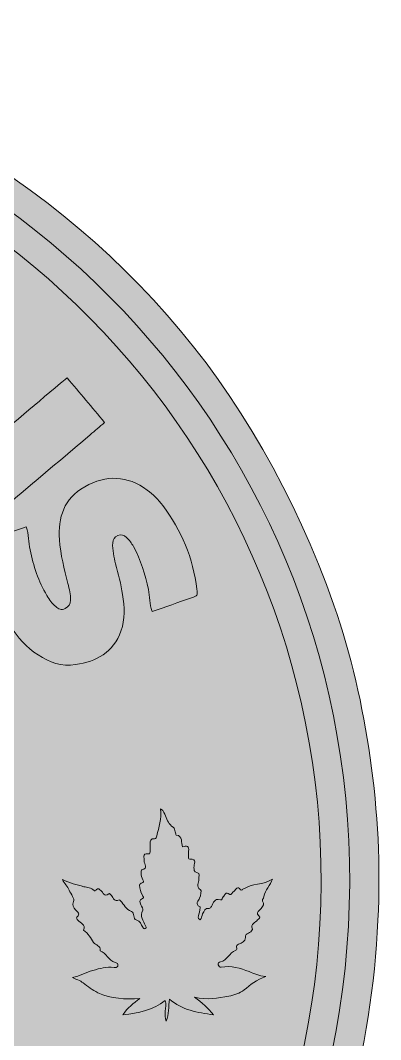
# Model space of a CAD drawing. Extents: x 532 to 1468, y -1468 to -531.
# Drawn here: x 1271 to 1468, y -1087 to -531 of the extents above; entities that cross this region are included whole.
import ezdxf

# ---------------------------------------------------------------- set-up
doc = ezdxf.new("R2010")
doc.units = 0
doc.header["$MEASUREMENT"] = 0
doc.layers.add('katman 1', color=7, linetype='Continuous')

# ---------------------------------------------------------------- blocks, each defined once
blk = doc.blocks.new('block 2')
at = {"layer": 'katman 1', "true_color": 0x006539}
h = blk.add_hatch(color=128, dxfattribs=at)
h.dxf.hatch_style = 2
edge = h.paths.add_edge_path()
edge.add_spline(control_points=[(679.66, -659.13), (690.99, -649.02), (702.39, -638.99), (714.46, -629.74), (769.58, -587.47), (830.98, -558.73), (898.81, -543.66), (940.29, -534.44), (982.27, -531.21), (1024.6, -533.44), (1088.43, -536.81), (1149.33, -552.18), (1206.4, -581.11), (1320.98, -639.19), (1399.63, -729.07), (1442.25, -850.28), (1451.76, -877.31), (1458, -905.18), (1462.09, -933.57), (1466.33, -962.96), (1467.78, -992.48), (1466.34, -1022.08), (1462.88, -1093.24), (1444.55, -1160.39), (1410.3, -1222.96), (1366, -1303.9), (1303.22, -1366.51), (1222.35, -1410.96), (1219, -1412.8), (1215.63, -1414.64), (1212.28, -1416.48), (1211.71, -1417.98), (1210.34, -1417.92), (1209.11, -1418.13), (1197.09, -1423.72), (1185.11, -1429.41), (1172.77, -1434.29), (1140.42, -1447.09), (1107.1, -1456.26), (1072.71, -1461.71), (1041.8, -1466.6), (1010.71, -1468.45), (979.49, -1467.05), (907.63, -1463.82), (839.93, -1445.31), (776.64, -1410.95), (743.03, -1392.7), (712.15, -1370.63), (683.95, -1344.82), (658.97, -1321.97), (636.76, -1296.68), (617.25, -1269.02), (615.44, -1266.45), (613.68, -1263.83), (611.34, -1261.68), (611.34, -1261.68), (611.41, -1261.78), (611.41, -1261.78), (611.48, -1259.84), (610.09, -1258.57), (609.16, -1257.15), (585.15, -1220.73), (566.59, -1181.74), (553.55, -1140.12), (552.93, -1138.15), (552.25, -1136.2), (551.6, -1134.24), (550.07, -1133.12), (549.57, -1131.4), (549.12, -1129.71), (546.76, -1120.69), (543.45, -1111.86), (543.19, -1102.37), (541.72, -1094.53), (540.15, -1086.7), (538.81, -1078.84), (536.23, -1063.71), (534.48, -1048.48), (533.36, -1033.17), (532.08, -1015.75), (532.03, -998.31), (532.62, -980.89), (533.53, -954.16), (537, -927.72), (542.59, -901.57), (542.89, -900.16), (543.06, -898.74), (543.29, -897.32), (543.49, -888.33), (546.81, -880.01), (548.94, -871.44), (549.4, -869.59), (550.08, -867.8), (550.38, -865.92), (550.54, -864.93), (550.72, -863.94), (551.26, -863.06), (551.44, -862.9), (551.63, -862.73), (551.82, -862.57), (553.26, -862.02), (553.34, -860.66), (553.72, -859.45), (566.9, -817.77), (585.58, -778.71), (609.68, -742.23), (610.8, -740.54), (611.98, -738.89), (612.36, -736.83), (612.36, -736.83), (612.31, -736.92), (612.31, -736.92), (614, -735.92), (615.05, -734.34), (616.14, -732.78), (633.92, -707.37), (653.97, -683.91), (676.39, -662.48), (676.84, -662.05), (677.22, -661.52), (677.63, -661.04), (677.87, -659.94), (678.5, -659.25), (679.66, -659.13)], knot_values=[0, 0, 0, 0, 1, 1, 1, 2, 2, 2, 3, 3, 3, 4, 4, 4, 5, 5, 5, 6, 6, 6, 7, 7, 7, 8, 8, 8, 9, 9, 9, 10, 10, 10, 11, 11, 11, 12, 12, 12, 13, 13, 13, 14, 14, 14, 15, 15, 15, 16, 16, 16, 17, 17, 17, 18, 18, 18, 19, 19, 19, 20, 20, 20, 21, 21, 21, 22, 22, 22, 23, 23, 23, 24, 24, 24, 25, 25, 25, 26, 26, 26, 27, 27, 27, 28, 28, 28, 29, 29, 29, 30, 30, 30, 31, 31, 31, 32, 32, 32, 33, 33, 33, 34, 34, 34, 35, 35, 35, 36, 36, 36, 37, 37, 37, 38, 38, 38, 39, 39, 39, 40, 40, 40, 41, 41, 41, 41], degree=3, periodic=1)
h = blk.add_hatch(color=128, dxfattribs=at)
h.dxf.hatch_style = 2
edge = h.paths.add_edge_path()
edge.add_spline(control_points=[(999.83, -564.27), (1243.54, -564.71), (1436.2, -763.36), (1435.33, -1001.86), (1434.46, -1241.3), (1239.31, -1435.91), (999.2, -1435.9), (761.12, -1435.88), (563.6, -1243.11), (563.73, -999.8), (563.87, -758.25), (759.58, -564.23), (999.83, -564.27)], knot_values=[0, 0, 0, 0, 1, 1, 1, 2, 2, 2, 3, 3, 3, 4, 4, 4, 4], degree=3, periodic=1)
at = {"layer": 'katman 1', "lineweight": 0}
for points, knots in [([(679.66, -659.13), (690.99, -649.02), (702.39, -638.99), (714.46, -629.74), (769.58, -587.47), (830.98, -558.73), (898.81, -543.66), (940.29, -534.44), (982.27, -531.21), (1024.6, -533.44), (1088.43, -536.81), (1149.33, -552.18), (1206.4, -581.11), (1320.98, -639.19), (1399.63, -729.07), (1442.25, -850.28), (1451.76, -877.31), (1458, -905.18), (1462.09, -933.57), (1466.33, -962.96), (1467.78, -992.48), (1466.34, -1022.08), (1462.88, -1093.24), (1444.55, -1160.39), (1410.3, -1222.96), (1366, -1303.9), (1303.22, -1366.51), (1222.35, -1410.96), (1219, -1412.8), (1215.63, -1414.64), (1212.28, -1416.48), (1211.71, -1417.98), (1210.34, -1417.92), (1209.11, -1418.13), (1197.09, -1423.72), (1185.11, -1429.41), (1172.77, -1434.29), (1140.42, -1447.09), (1107.1, -1456.26), (1072.71, -1461.71), (1041.8, -1466.6), (1010.71, -1468.45), (979.49, -1467.05), (907.63, -1463.82), (839.93, -1445.31), (776.64, -1410.95), (743.03, -1392.7), (712.15, -1370.63), (683.95, -1344.82), (658.97, -1321.97), (636.76, -1296.68), (617.25, -1269.02), (615.44, -1266.45), (613.68, -1263.83), (611.34, -1261.68), (611.34, -1261.68), (611.41, -1261.78), (611.41, -1261.78), (611.48, -1259.84), (610.09, -1258.57), (609.16, -1257.15), (585.15, -1220.73), (566.59, -1181.74), (553.55, -1140.12), (552.93, -1138.15), (552.25, -1136.2), (551.6, -1134.24), (550.07, -1133.12), (549.57, -1131.4), (549.12, -1129.71), (546.76, -1120.69), (543.45, -1111.86), (543.19, -1102.37), (541.72, -1094.53), (540.15, -1086.7), (538.81, -1078.84), (536.23, -1063.71), (534.48, -1048.48), (533.36, -1033.17), (532.08, -1015.75), (532.03, -998.31), (532.62, -980.89), (533.53, -954.16), (537, -927.72), (542.59, -901.57), (542.89, -900.16), (543.06, -898.74), (543.29, -897.32), (543.49, -888.33), (546.81, -880.01), (548.94, -871.44), (549.4, -869.59), (550.08, -867.8), (550.38, -865.92), (550.54, -864.93), (550.72, -863.94), (551.26, -863.06), (551.44, -862.9), (551.63, -862.73), (551.82, -862.57), (553.26, -862.02), (553.34, -860.66), (553.72, -859.45), (566.9, -817.77), (585.58, -778.71), (609.68, -742.23), (610.8, -740.54), (611.98, -738.89), (612.36, -736.83), (612.36, -736.83), (612.31, -736.92), (612.31, -736.92), (614, -735.92), (615.05, -734.34), (616.14, -732.78), (633.92, -707.37), (653.97, -683.91), (676.39, -662.48), (676.84, -662.05), (677.22, -661.52), (677.63, -661.04), (677.87, -659.94), (678.5, -659.25), (679.66, -659.13)], [0, 0, 0, 0, 1, 1, 1, 2, 2, 2, 3, 3, 3, 4, 4, 4, 5, 5, 5, 6, 6, 6, 7, 7, 7, 8, 8, 8, 9, 9, 9, 10, 10, 10, 11, 11, 11, 12, 12, 12, 13, 13, 13, 14, 14, 14, 15, 15, 15, 16, 16, 16, 17, 17, 17, 18, 18, 18, 19, 19, 19, 20, 20, 20, 21, 21, 21, 22, 22, 22, 23, 23, 23, 24, 24, 24, 25, 25, 25, 26, 26, 26, 27, 27, 27, 28, 28, 28, 29, 29, 29, 30, 30, 30, 31, 31, 31, 32, 32, 32, 33, 33, 33, 34, 34, 34, 35, 35, 35, 36, 36, 36, 37, 37, 37, 38, 38, 38, 39, 39, 39, 40, 40, 40, 41, 41, 41, 41]), ([(548.04, -999.82), (548.59, -748.92), (752.29, -547.1), (1002.53, -548.71), (1249.91, -550.3), (1451.89, -751.28), (1450.88, -1002.06), (1449.86, -1252.53), (1245.65, -1453.49), (995.77, -1451.5), (749.14, -1449.53), (548.32, -1249.36), (548.04, -999.82)], [0, 0, 0, 0, 1, 1, 1, 2, 2, 2, 3, 3, 3, 4, 4, 4, 4]), ([(999.83, -564.27), (1243.54, -564.71), (1436.2, -763.36), (1435.33, -1001.86), (1434.46, -1241.3), (1239.31, -1435.91), (999.2, -1435.9), (761.12, -1435.88), (563.6, -1243.11), (563.73, -999.8), (563.87, -758.25), (759.58, -564.23), (999.83, -564.27)], [0, 0, 0, 0, 1, 1, 1, 2, 2, 2, 3, 3, 3, 4, 4, 4, 4]), ([(1296.6, -726.23), (1303.43, -734.31), (1310.21, -742.32), (1317.14, -750.51), (1314.34, -752.91), (1311.81, -755.09), (1309.26, -757.25), (1287.55, -775.61), (1265.84, -793.97), (1244.13, -812.33), (1243.52, -812.85), (1242.82, -813.28), (1242.3, -813.88), (1240.55, -815.89), (1239.34, -815.31), (1237.8, -813.44), (1232.33, -806.77), (1226.75, -800.18), (1221.07, -793.7), (1219.42, -791.82), (1219.96, -790.84), (1221.59, -789.48), (1230.17, -782.31), (1238.69, -775.07), (1247.22, -767.85), (1262.47, -754.96), (1277.71, -742.06), (1292.96, -729.17), (1294.05, -728.25), (1295.17, -727.38), (1296.6, -726.23)], [0, 0, 0, 0, 1, 1, 1, 2, 2, 2, 3, 3, 3, 4, 4, 4, 5, 5, 5, 6, 6, 6, 7, 7, 7, 8, 8, 8, 9, 9, 9, 10, 10, 10, 10]), ([(1274.33, -807.49), (1275.75, -811.7), (1275.63, -815.91), (1276.46, -819.94), (1278.27, -828.78), (1281.01, -837.23), (1285.64, -845.02), (1286.95, -847.24), (1288.42, -849.34), (1290.41, -850.99), (1291.93, -852.24), (1293.59, -853.1), (1295.67, -852.05), (1297.61, -851.07), (1298.41, -849.46), (1298.52, -847.41), (1298.68, -844.33), (1297.83, -841.4), (1297.12, -838.46), (1295.19, -830.54), (1293, -822.65), (1292.48, -814.49), (1291.7, -802.36), (1294.84, -791.99), (1306.26, -785.6), (1318.05, -779), (1329.44, -779.41), (1340.41, -787.41), (1343.66, -789.78), (1346.45, -792.68), (1348.86, -795.88), (1359.07, -809.44), (1365.48, -824.57), (1367.49, -841.48), (1367.9, -844.99), (1367.85, -845.11), (1364.48, -846.28), (1357.4, -848.73), (1350.3, -851.13), (1343.05, -853.6), (1341.65, -849.6), (1341.85, -845.54), (1341.02, -841.66), (1339.28, -833.49), (1336.98, -825.55), (1332.86, -818.23), (1331.84, -816.42), (1330.71, -814.66), (1329.11, -813.28), (1327.71, -812.07), (1326.21, -811.3), (1324.3, -812.16), (1322.52, -812.97), (1321.68, -814.33), (1321.55, -816.29), (1321.3, -820.18), (1322.23, -823.91), (1323.12, -827.64), (1324.47, -833.22), (1326.09, -838.75), (1326.96, -844.44), (1327.99, -851.14), (1328.37, -857.85), (1326.05, -864.36), (1321.9, -875.98), (1312.65, -880.97), (1301.22, -882.64), (1293.78, -883.72), (1286.98, -881.51), (1280.78, -877.37), (1274.56, -873.21), (1269.64, -867.79), (1265.58, -861.58), (1257.32, -848.95), (1252.09, -835.17), (1249.99, -820.22), (1249.45, -816.38), (1249.64, -816.01), (1253.37, -814.71), (1260.29, -812.29), (1267.23, -809.93), (1274.33, -807.49)], [0, 0, 0, 0, 1, 1, 1, 2, 2, 2, 3, 3, 3, 4, 4, 4, 5, 5, 5, 6, 6, 6, 7, 7, 7, 8, 8, 8, 9, 9, 9, 10, 10, 10, 11, 11, 11, 12, 12, 12, 13, 13, 13, 14, 14, 14, 15, 15, 15, 16, 16, 16, 17, 17, 17, 18, 18, 18, 19, 19, 19, 20, 20, 20, 21, 21, 21, 22, 22, 22, 23, 23, 23, 24, 24, 24, 25, 25, 25, 26, 26, 26, 27, 27, 27, 27]), ([(1294.14, -999.9), (1297.85, -1001.89), (1301.86, -1002.66), (1305.7, -1003.76), (1307.68, -1004.33), (1309.84, -1004.05), (1311.34, -1005.91), (1311.69, -1006.36), (1312.23, -1005.93), (1312.49, -1005.56), (1313.63, -1003.98), (1314.22, -1005.36), (1315.09, -1005.92), (1316.39, -1006.74), (1316.84, -1009.82), (1319.43, -1007.61), (1319.83, -1007.27), (1320.45, -1008.17), (1320.87, -1008.65), (1321.97, -1009.91), (1322.42, -1012.37), (1325.04, -1010.95), (1325.16, -1010.88), (1325.57, -1011.22), (1325.77, -1011.44), (1327.61, -1013.52), (1328.87, -1016.05), (1331.73, -1017.27), (1333.48, -1018.01), (1332.54, -1021.53), (1334.33, -1021.9), (1336.86, -1022.43), (1336.88, -1024.45), (1337.9, -1025.88), (1338.29, -1026.44), (1338.59, -1026.96), (1339.32, -1026.6), (1340.17, -1026.19), (1339.68, -1025.64), (1339.44, -1025.07), (1338.3, -1022.39), (1336.13, -1019.93), (1338.06, -1016.61), (1338.4, -1016.05), (1337.22, -1014.67), (1336.89, -1013.62), (1336.5, -1012.36), (1335.45, -1010.94), (1337.83, -1010.26), (1339.1, -1009.91), (1338.04, -1008.98), (1337.74, -1008.43), (1336.82, -1006.7), (1336.47, -1004.87), (1336.23, -1002.95), (1336.04, -1001.37), (1339.47, -1002.21), (1338.01, -999.98), (1337.29, -998.9), (1336.99, -997.63), (1337.04, -996.33), (1337.06, -995.72), (1337.18, -994.62), (1337.4, -994.58), (1341.4, -993.88), (1338.49, -991.36), (1338.74, -989.7), (1338.98, -988.17), (1337.22, -985.52), (1340.92, -985.88), (1342.08, -985.99), (1341.92, -984.9), (1341.94, -984.16), (1341.97, -982.88), (1341.88, -981.6), (1341.96, -980.33), (1342.05, -978.89), (1342.09, -977.38), (1344.28, -977.6), (1345.32, -977.7), (1345.33, -976.78), (1345.56, -975.99), (1346.88, -971.37), (1348.27, -966.77), (1347.58, -961.32), (1349.71, -962.4), (1349.76, -964), (1350.3, -965.18), (1351.36, -967.48), (1352.18, -969.89), (1354.47, -971.32), (1355.42, -971.91), (1355.42, -972.92), (1355.7, -973.81), (1355.9, -974.41), (1355.93, -975.55), (1356.16, -975.58), (1360.08, -976.19), (1358.73, -979.63), (1359.64, -982.1), (1361.95, -981.05), (1363.25, -981.61), (1363, -984.35), (1362.92, -985.3), (1362.96, -986.27), (1362.98, -987.23), (1362.99, -987.81), (1362.81, -988.83), (1363.55, -988.78), (1367.93, -988.48), (1365.76, -991.58), (1365.89, -993.33), (1365.99, -994.62), (1365.62, -995.63), (1367.52, -996.04), (1369.5, -996.47), (1368.35, -998.45), (1368.53, -999.73), (1368.78, -1001.6), (1366.57, -1003.71), (1369.52, -1005.43), (1370.26, -1005.87), (1369.52, -1008.42), (1368.98, -1009.97), (1368.44, -1011.52), (1366.06, -1013.16), (1369.2, -1014.78), (1369.58, -1014.97), (1368.86, -1017.43), (1368.55, -1018.82), (1368.33, -1019.85), (1367.54, -1020.91), (1369.2, -1021.86), (1370.21, -1021.04), (1370, -1019.61), (1370.63, -1018.66), (1371.5, -1017.36), (1371.66, -1015.16), (1374.11, -1015.58), (1374.88, -1015.71), (1375.06, -1015.06), (1375.42, -1014.51), (1376.57, -1012.71), (1376.88, -1009.74), (1380.35, -1010.95), (1381.11, -1011.22), (1381.38, -1009.91), (1381.89, -1009.35), (1382.82, -1008.3), (1383.12, -1006.2), (1385.43, -1008.03), (1386.3, -1008.73), (1386.95, -1006.75), (1387.81, -1006.13), (1388.89, -1005.34), (1389.65, -1003.12), (1391.37, -1005.45), (1391.63, -1005.79), (1392.22, -1005.51), (1392.64, -1005.21), (1397.47, -1001.8), (1403.82, -1002.95), (1408.8, -999.59), (1407.44, -1003.05), (1404.85, -1005.59), (1404.1, -1009.17), (1403.85, -1010.4), (1402.53, -1011.02), (1403.8, -1012.76), (1404.52, -1013.74), (1402.73, -1015.51), (1401.58, -1016.6), (1400.56, -1017.58), (1399.83, -1018.41), (1401.33, -1019.67), (1402.55, -1020.7), (1401.09, -1021.22), (1400.63, -1021.88), (1399.56, -1023.45), (1396.47, -1023.91), (1397.89, -1026.87), (1397.94, -1026.96), (1397.73, -1027.14), (1397.69, -1027.29), (1397.16, -1029.27), (1393.85, -1028.62), (1394, -1031.55), (1394.11, -1033.61), (1391.94, -1034.43), (1390.27, -1035.19), (1389.46, -1035.55), (1388.81, -1035.84), (1389.19, -1036.85), (1389.45, -1037.56), (1389.25, -1038.22), (1388.66, -1038.46), (1385.29, -1039.83), (1384.1, -1044.02), (1380.34, -1044.84), (1379.52, -1045.03), (1378.78, -1045.24), (1379.15, -1046.39), (1379.43, -1047.24), (1379.9, -1047.91), (1380.82, -1047.72), (1386.2, -1046.65), (1391.12, -1048.26), (1396.04, -1050.12), (1398.7, -1051.13), (1401.3, -1052.37), (1405.12, -1052.85), (1399.95, -1054.42), (1396.76, -1057.42), (1393.26, -1060.05), (1390.9, -1061.81), (1387.78, -1063), (1384.85, -1063.45), (1379.04, -1064.33), (1373.19, -1065.85), (1366.12, -1063.96), (1370.33, -1067.18), (1373.53, -1069.83), (1376.51, -1073.71), (1367.75, -1072.3), (1359.55, -1071.31), (1352.51, -1065.05), (1352.05, -1069.37), (1352.3, -1073.42), (1350.79, -1077.17), (1349.08, -1073.55), (1351.28, -1069.84), (1350.21, -1065.91), (1343.59, -1071.17), (1335.69, -1072.6), (1327.08, -1073.71), (1329.67, -1069.8), (1332.92, -1067.31), (1336.35, -1064.82), (1328.32, -1065.15), (1320.8, -1065.12), (1313.47, -1061.58), (1310.44, -1060.12), (1307.93, -1058.31), (1305.44, -1056.28), (1303.71, -1054.87), (1301.52, -1054.38), (1299.55, -1053.23), (1303.62, -1052.71), (1306.92, -1050.47), (1310.68, -1049.43), (1314.53, -1048.37), (1318.28, -1047.3), (1322.28, -1047.79), (1323.19, -1047.9), (1323.88, -1047.87), (1324.25, -1047.06), (1324.89, -1045.69), (1323.66, -1045.38), (1322.85, -1045.17), (1319.13, -1044.21), (1318.21, -1039.77), (1314.65, -1038.67), (1315.21, -1035.75), (1312.13, -1035.79), (1311.12, -1034.26), (1309.51, -1031.81), (1308.16, -1029.24), (1305.65, -1027.55), (1307.16, -1024.27), (1303.83, -1023.71), (1302.52, -1022.01), (1302.14, -1021.51), (1301.42, -1020.82), (1301.93, -1020.42), (1304.31, -1018.54), (1302.14, -1017.63), (1301.29, -1016.31), (1300.45, -1015.02), (1298.99, -1014.19), (1300.22, -1011.8), (1300.88, -1010.51), (1298.75, -1007.75), (1297.8, -1005.69), (1296.85, -1003.65), (1295.26, -1002.04), (1294.14, -999.9)], [0, 0, 0, 0, 1, 1, 1, 2, 2, 2, 3, 3, 3, 4, 4, 4, 5, 5, 5, 6, 6, 6, 7, 7, 7, 8, 8, 8, 9, 9, 9, 10, 10, 10, 11, 11, 11, 12, 12, 12, 13, 13, 13, 14, 14, 14, 15, 15, 15, 16, 16, 16, 17, 17, 17, 18, 18, 18, 19, 19, 19, 20, 20, 20, 21, 21, 21, 22, 22, 22, 23, 23, 23, 24, 24, 24, 25, 25, 25, 26, 26, 26, 27, 27, 27, 28, 28, 28, 29, 29, 29, 30, 30, 30, 31, 31, 31, 32, 32, 32, 33, 33, 33, 34, 34, 34, 35, 35, 35, 36, 36, 36, 37, 37, 37, 38, 38, 38, 39, 39, 39, 40, 40, 40, 41, 41, 41, 42, 42, 42, 43, 43, 43, 44, 44, 44, 45, 45, 45, 46, 46, 46, 47, 47, 47, 48, 48, 48, 49, 49, 49, 50, 50, 50, 51, 51, 51, 52, 52, 52, 53, 53, 53, 54, 54, 54, 55, 55, 55, 56, 56, 56, 57, 57, 57, 58, 58, 58, 59, 59, 59, 60, 60, 60, 61, 61, 61, 62, 62, 62, 63, 63, 63, 64, 64, 64, 65, 65, 65, 66, 66, 66, 67, 67, 67, 68, 68, 68, 69, 69, 69, 70, 70, 70, 71, 71, 71, 72, 72, 72, 73, 73, 73, 74, 74, 74, 75, 75, 75, 76, 76, 76, 77, 77, 77, 78, 78, 78, 79, 79, 79, 80, 80, 80, 81, 81, 81, 82, 82, 82, 83, 83, 83, 84, 84, 84, 85, 85, 85, 86, 86, 86, 87, 87, 87, 88, 88, 88, 89, 89, 89, 90, 90, 90, 91, 91, 91, 92, 92, 92, 93, 93, 93, 94, 94, 94, 95, 95, 95, 95])]:
    blk.add_open_spline(points, degree=3, knots=knots, dxfattribs=at)

msp = doc.modelspace()

# ---------------------------------------------------------------- block references
at = {"layer": 'katman 1'}
msp.add_blockref('block 2', (0, 0), dxfattribs=at)

doc.saveas('drawing.dxf')
